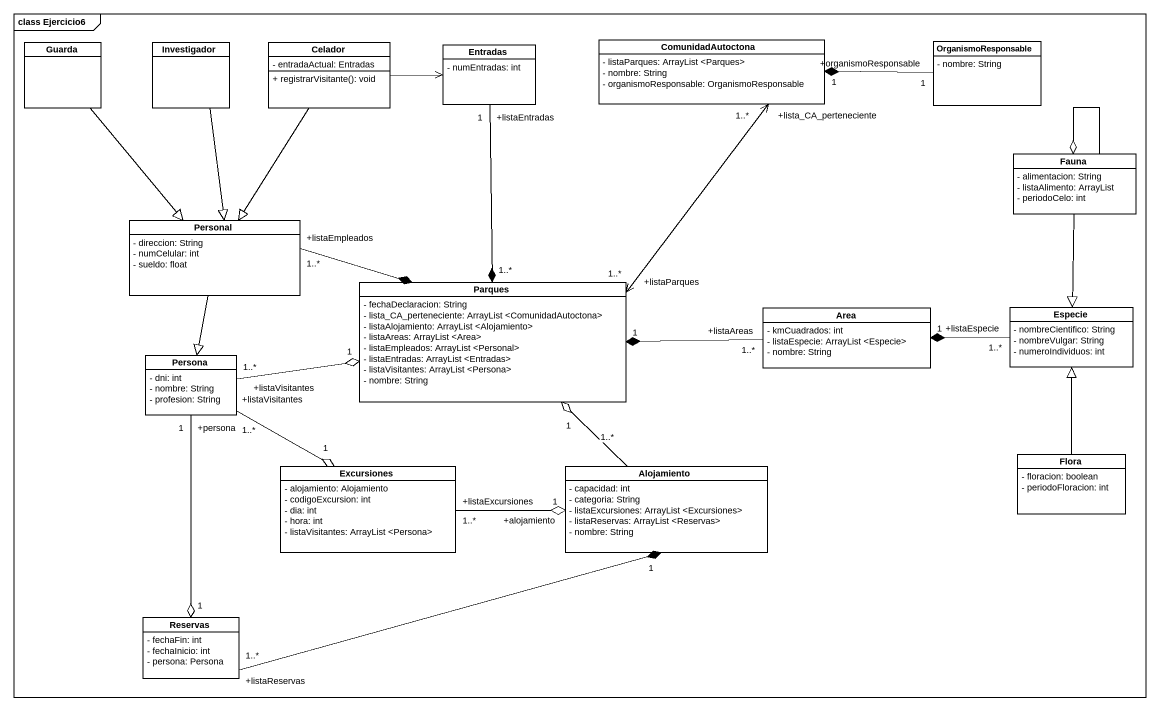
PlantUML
@startuml
mainframe class Ejercicio6
hide circle
hide empty members
skinparam classAttributeIconSize 0
class Guarda
class Investigador
class Celador {
  - entradaActual: Entradas
  + registrarVisitante(): void
}
class Entradas {
  - numEntradas: int
}
class ComunidadAutoctona {
  - listaParques: ArrayList <Parques>
  - nombre: String
  - organismoResponsable: OrganismoResponsable
}
class OrganismoResponsable {
  - nombre: String
}
class Fauna {
  - alimentacion: String
  - listaAlimento: ArrayList
  - periodoCelo: int
}
class Personal {
  - direccion: String
  - numCelular: int
  - sueldo: float
}
class Parques {
  - fechaDeclaracion: String
  - lista_CA_perteneciente: ArrayList <ComunidadAutoctona>
  - listaAlojamiento: ArrayList <Alojamiento>
  - listaAreas: ArrayList <Area>
  - listaEmpleados: ArrayList <Personal>
  - listaEntradas: ArrayList <Entradas>
  - listaVisitantes: ArrayList <Persona>
  - nombre: String
}
class Area {
  - kmCuadrados: int
  - listaEspecie: ArrayList <Especie>
  - nombre: String
}
class Especie {
  - nombreCientifico: String
  - nombreVulgar: String
  - numeroIndividuos: int
}
class Persona {
  - dni: int
  - nombre: String
  - profesion: String
}
class Excursiones {
  - alojamiento: Alojamiento
  - codigoExcursion: int
  - dia: int
  - hora: int
  - listaVisitantes: ArrayList <Persona>
}
class Alojamiento {
  - capacidad: int
  - categoria: String
  - listaExcursiones: ArrayList <Excursiones>
  - listaReservas: ArrayList <Reservas>
  - nombre: String
}
class Flora {
  - floracion: boolean
  - periodoFloracion: int
}
class Reservas {
  - fechaFin: int
  - fechaInicio: int
  - persona: Persona
}
Guarda --|> Personal
Investigador --|> Personal
Celador -right-> Entradas
Celador --|> Personal
Entradas "+listaEntradas\n1" --* "1..*" Parques
ComunidadAutoctona "+lista_CA_perteneciente\n1..*" <--> "+listaParques\n1..*" Parques
OrganismoResponsable "+organismoResponsable\n1" -left-* "1" ComunidadAutoctona
Fauna --o Fauna
Fauna --|> Especie
Personal "+listaEmpleados\n1..*" -right-* Parques
Personal --|> Persona
Area "+listaAreas\n1..*" -left-* "1" Parques
Especie "+listaEspecie\n1..*" -left-* "1" Area
Persona "+listaVisitantes\n1..*" -right-o "1" Parques
Persona "+listaVisitantes\n1..*" --o "1" Excursiones
Persona "+persona\n1" --o "1" Reservas
Excursiones "+listaExcursiones\n1..*" -right-o "+alojamiento\n1" Alojamiento
Alojamiento "1..*" -up-o "1" Parques
Flora -up-|> Especie
Reservas "+listaReservas\n1..*" -right-* "1" Alojamiento
@enduml
